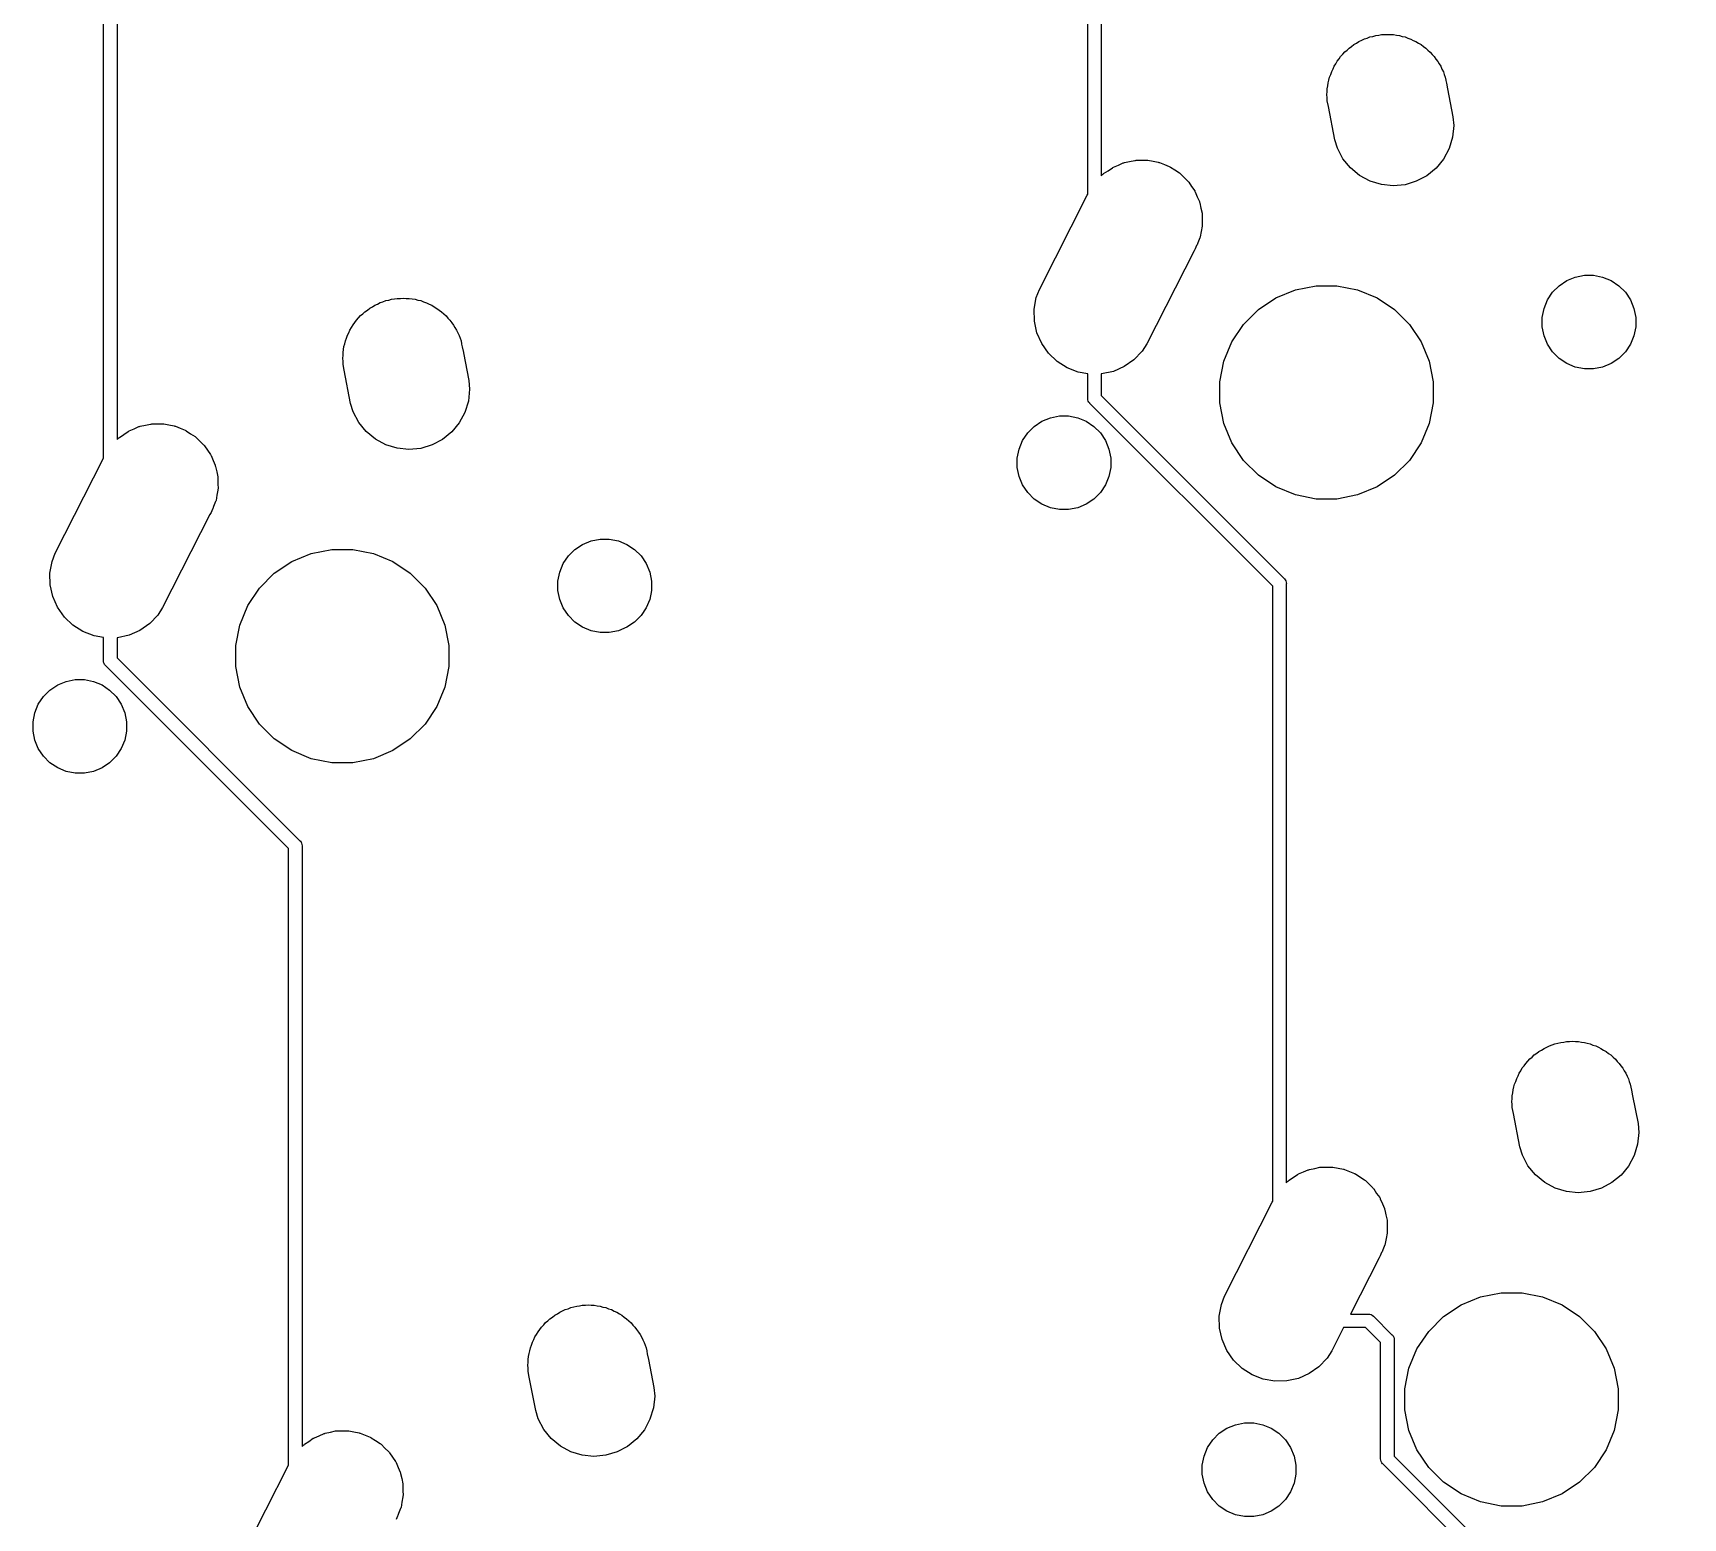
# Model space of a CAD drawing. Extents: x -26.1 to -7.5, y -7.6 to -2.2.
# Drawn here: x -12.341 to -11.126, y -5.882 to -4.789 of the extents above; entities that cross this region are included whole.
import ezdxf

# ---------------------------------------------------------------- set-up
doc = ezdxf.new("R2010")
doc.units = 0
doc.header["$MEASUREMENT"] = 0
doc.layers.add('BLACK', color=7, linetype='CONTINUOUS')

msp = doc.modelspace()

# ---------------------------------------------------------------- linework, layer by layer
at = {"layer": 'BLACK', "linetype": 'CONTINUOUS'}
for p, q in [((-11.5546, -4.43181), (-11.5546, -4.8941)), ((-11.5646, -4.90756), (-11.5646, -4.43363)), ((-12.289, -5.10168), (-12.289, -4.65014)), ((-12.279, -4.64832), (-12.279, -5.08822)), ((-11.3686, -4.79736), (-11.3667, -4.79637)), ((-11.3667, -4.79637), (-11.3649, -4.7952)), ((-11.3649, -4.7952), (-11.3629, -4.79433)), ((-11.3629, -4.79433), (-11.3609, -4.79327)), ((-11.3609, -4.79327), (-11.3588, -4.79267)), ((-11.3588, -4.79267), (-11.3569, -4.79186)), ((-11.3569, -4.79186), (-11.3547, -4.79142)), ((-11.3547, -4.79142), (-11.3525, -4.79077)), ((-11.3525, -4.79077), (-11.3504, -4.79057)), ((-11.3504, -4.79057), (-11.3483, -4.79016)), ((-11.3483, -4.79016), (-11.3461, -4.79016)), ((-11.3461, -4.79016), (-11.3438, -4.78994)), ((-11.3438, -4.78994), (-11.3417, -4.79016)), ((-11.3417, -4.79016), (-11.3396, -4.79016)), ((-11.3396, -4.79016), (-11.3374, -4.7906)), ((-11.3374, -4.7906), (-11.3351, -4.79083)), ((-11.3351, -4.79083), (-11.3331, -4.79145)), ((-11.3331, -4.79145), (-11.331, -4.79186)), ((-11.331, -4.79186), (-11.329, -4.79272)), ((-11.329, -4.79272), (-11.3268, -4.79339)), ((-11.3268, -4.79339), (-11.3249, -4.79439)), ((-11.3249, -4.79439), (-11.323, -4.7952)), ((-11.323, -4.7952), (-11.3211, -4.79645)), ((-11.3211, -4.79645), (-11.3191, -4.79753)), ((-11.3809, -4.8096), (-11.3795, -4.80797)), ((-11.3795, -4.80797), (-11.3784, -4.80621)), ((-11.3784, -4.80621), (-11.3768, -4.80461)), ((-11.3768, -4.80461), (-11.3753, -4.80287)), ((-11.3753, -4.80287), (-11.3737, -4.80154)), ((-11.3737, -4.80154), (-11.3722, -4.80005)), ((-11.3722, -4.80005), (-11.3703, -4.79879)), ((-11.3703, -4.79879), (-11.3686, -4.79736)), ((-11.3191, -4.79753), (-11.3175, -4.79887)), ((-11.3175, -4.79887), (-11.3157, -4.80005)), ((-11.3157, -4.80005), (-11.3141, -4.80164)), ((-11.3141, -4.80164), (-11.3124, -4.80309)), ((-11.3124, -4.80309), (-11.3111, -4.80472)), ((-11.3111, -4.80472), (-11.3096, -4.80621)), ((-11.3096, -4.80621), (-11.3083, -4.8081)), ((-11.3083, -4.8081), (-11.3069, -4.80985)), ((-11.387, -4.8236), (-11.3866, -4.82153)), ((-11.3866, -4.82153), (-11.3857, -4.81944)), ((-11.3857, -4.81944), (-11.385, -4.81728)), ((-11.385, -4.81728), (-11.384, -4.81542)), ((-11.384, -4.81542), (-11.3832, -4.81347)), ((-11.3832, -4.81347), (-11.382, -4.81159)), ((-11.382, -4.81159), (-11.3809, -4.8096)), ((-11.3069, -4.80985), (-11.3059, -4.81171)), ((-11.3059, -4.81171), (-11.3047, -4.81347)), ((-11.3047, -4.81347), (-11.3038, -4.81556)), ((-11.3038, -4.81556), (-11.3028, -4.81756)), ((-11.3028, -4.81756), (-11.3022, -4.81958)), ((-11.3022, -4.81958), (-11.3014, -4.82153)), ((-11.3014, -4.82153), (-11.3009, -4.82375)), ((-11.3885, -4.8343), (-11.3883, -4.8322)), ((-11.3883, -4.83009), (-11.3878, -4.82787)), ((-11.3883, -4.8322), (-11.3883, -4.83009)), ((-11.3878, -4.82787), (-11.3876, -4.82562)), ((-11.3876, -4.82562), (-11.387, -4.8236)), ((-11.3009, -4.82375), (-11.3009, -4.82382)), ((-11.3009, -4.82382), (-11.3005, -4.82587)), ((-11.3005, -4.82587), (-11.2997, -4.83009)), ((-11.2997, -4.83009), (-11.2997, -4.83016)), ((-11.2997, -4.83016), (-11.2957, -4.85056)), ((-11.3883, -4.83655), (-11.3885, -4.8343)), ((-11.3883, -4.83881), (-11.3883, -4.83655)), ((-11.3874, -4.84302), (-11.3883, -4.83881)), ((-11.3826, -4.86754), (-11.3874, -4.84302)), ((-11.2951, -4.85706), (-11.296, -4.86574)), ((-11.2957, -4.85056), (-11.2951, -4.85706)), ((-11.3808, -4.8738), (-11.3826, -4.86754)), ((-11.296, -4.86574), (-11.2985, -4.87408)), ((-11.3767, -4.88151), (-11.3808, -4.8738)), ((-11.3712, -4.88828), (-11.3767, -4.88151)), ((-11.3027, -4.88176), (-11.3082, -4.88849)), ((-11.2985, -4.87408), (-11.3027, -4.88176)), ((-11.5546, -4.8941), (-11.5536, -4.89308)), ((-11.5536, -4.89308), (-11.5532, -4.89281)), ((-11.5532, -4.89281), (-11.5529, -4.89247)), ((-11.5529, -4.89247), (-11.5496, -4.89031)), ((-11.5496, -4.89031), (-11.5464, -4.88808)), ((-11.5464, -4.88808), (-11.546, -4.88789)), ((-11.546, -4.88789), (-11.5456, -4.88763)), ((-11.5456, -4.88763), (-11.542, -4.88614)), ((-11.542, -4.88614), (-11.5384, -4.88457)), ((-11.5384, -4.88457), (-11.538, -4.88447)), ((-11.538, -4.88447), (-11.5375, -4.88429)), ((-11.5375, -4.88429), (-11.5337, -4.88353)), ((-11.5337, -4.88353), (-11.5299, -4.88269)), ((-11.5299, -4.88269), (-11.5295, -4.88268)), ((-11.5295, -4.88268), (-11.529, -4.88258)), ((-11.529, -4.88258), (-11.5251, -4.88258)), ((-11.5251, -4.88258), (-11.5212, -4.8825)), ((-11.5212, -4.8825), (-11.5207, -4.88258)), ((-11.5207, -4.88258), (-11.5203, -4.88258)), ((-11.5203, -4.88258), (-11.5164, -4.88334)), ((-11.5164, -4.88334), (-11.5126, -4.88402)), ((-11.5126, -4.88402), (-11.5122, -4.88419)), ((-11.5122, -4.88419), (-11.5117, -4.88429)), ((-11.5117, -4.88429), (-11.5081, -4.88578)), ((-11.5081, -4.88578), (-11.5045, -4.88719)), ((-11.5045, -4.88719), (-11.5041, -4.88744)), ((-11.5041, -4.88744), (-11.5036, -4.88763)), ((-11.5036, -4.88763), (-11.5004, -4.88979)), ((-11.5004, -4.88979), (-11.4971, -4.89188)), ((-11.4971, -4.89188), (-11.4968, -4.89221)), ((-11.4968, -4.89221), (-11.4964, -4.89247)), ((-11.4964, -4.89247), (-11.4936, -4.89522)), ((-11.3644, -4.89383), (-11.3712, -4.88828)), ((-11.3567, -4.89797), (-11.3644, -4.89383)), ((-11.315, -4.894), (-11.3227, -4.89809)), ((-11.3082, -4.88849), (-11.315, -4.894)), ((-11.4936, -4.89522), (-11.4908, -4.89791)), ((-11.4908, -4.89791), (-11.4906, -4.8983)), ((-11.4906, -4.8983), (-11.4902, -4.89864)), ((-11.4902, -4.89864), (-11.4881, -4.90188)), ((-11.4881, -4.90188), (-11.4858, -4.90506)), ((-11.4858, -4.90506), (-11.4856, -4.9055)), ((-11.4856, -4.9055), (-11.4854, -4.9059)), ((-11.4854, -4.9059), (-11.4839, -4.90949)), ((-11.3484, -4.90053), (-11.3567, -4.89797)), ((-11.3397, -4.90142), (-11.3484, -4.90053)), ((-11.331, -4.90059), (-11.3397, -4.90142)), ((-11.3227, -4.89809), (-11.331, -4.90059)), ((-11.6, -4.97765), (-11.5649, -4.90835)), ((-11.5649, -4.90835), (-11.5646, -4.90756)), ((-11.4839, -4.90949), (-11.4823, -4.91305)), ((-11.4823, -4.91305), (-11.4822, -4.91352)), ((-11.4822, -4.91352), (-11.482, -4.91396)), ((-11.482, -4.91396), (-11.4813, -4.91777)), ((-11.4813, -4.91777), (-11.4804, -4.92157)), ((-11.4804, -4.92157), (-11.4804, -4.92204)), ((-11.4804, -4.92204), (-11.4803, -4.92251)), ((-11.4803, -4.92251), (-11.4803, -4.9264)), ((-11.4803, -4.9264), (-11.4802, -4.93029)), ((-11.4802, -4.93029), (-11.4803, -4.93076)), ((-11.4803, -4.93076), (-11.4803, -4.93124)), ((-11.482, -4.93979), (-11.4835, -4.94339)), ((-11.4819, -4.93933), (-11.482, -4.93979)), ((-11.4818, -4.93888), (-11.4819, -4.93933)), ((-11.4811, -4.93505), (-11.4818, -4.93888)), ((-11.4803, -4.93124), (-11.4811, -4.93505)), ((-11.4863, -4.94928), (-11.521, -5.01773)), ((-11.4854, -4.94786), (-11.4863, -4.94928)), ((-11.4844, -4.9454), (-11.4854, -4.94786)), ((-11.4841, -4.94497), (-11.4844, -4.9454)), ((-11.4835, -4.94339), (-11.4841, -4.94497)), ((-11.2057, -4.96863), (-11.199, -4.9673)), ((-11.199, -4.9673), (-11.1922, -4.9673)), ((-11.1922, -4.9673), (-11.1856, -4.96863)), ((-11.6024, -4.98374), (-11.6, -4.97765)), ((-11.426, -4.98395), (-11.4117, -4.97803)), ((-11.4117, -4.97803), (-11.3965, -4.97502)), ((-11.3965, -4.97502), (-11.3811, -4.97502)), ((-11.3811, -4.97502), (-11.3659, -4.97803)), ((-11.3659, -4.97803), (-11.3516, -4.98395)), ((-11.2224, -4.97979), (-11.2176, -4.97499)), ((-11.2176, -4.97499), (-11.2119, -4.97122)), ((-11.2119, -4.97122), (-11.2057, -4.96863)), ((-11.1856, -4.96863), (-11.1793, -4.97122)), ((-11.1793, -4.97122), (-11.1736, -4.97499)), ((-11.1736, -4.97499), (-11.1688, -4.97979)), ((-12.0948, -4.9929), (-12.093, -4.99147)), ((-12.093, -4.99147), (-12.0911, -4.99049)), ((-12.0911, -4.99049), (-12.0894, -4.98931)), ((-12.0894, -4.98931), (-12.0873, -4.98845)), ((-12.0873, -4.98845), (-12.0853, -4.98739)), ((-12.0853, -4.98739), (-12.0833, -4.98678)), ((-12.0833, -4.98678), (-12.0813, -4.98597)), ((-12.0813, -4.98597), (-12.0791, -4.98553)), ((-12.0791, -4.98553), (-12.0769, -4.98488)), ((-12.0769, -4.98488), (-12.0748, -4.98468)), ((-12.0748, -4.98468), (-12.0728, -4.98427)), ((-12.0728, -4.98427), (-12.0705, -4.98427)), ((-12.0705, -4.98427), (-12.0683, -4.98406)), ((-12.0683, -4.98406), (-12.0662, -4.98427)), ((-12.0662, -4.98427), (-12.064, -4.98427)), ((-12.064, -4.98427), (-12.0618, -4.98471)), ((-12.0618, -4.98471), (-12.0596, -4.98494)), ((-12.0596, -4.98494), (-12.0576, -4.98556)), ((-12.0576, -4.98556), (-12.0555, -4.98597)), ((-12.0555, -4.98597), (-12.0534, -4.98684)), ((-12.0534, -4.98684), (-12.0512, -4.9875)), ((-12.0512, -4.9875), (-12.0494, -4.9885)), ((-12.0494, -4.9885), (-12.0474, -4.98931)), ((-12.0474, -4.98931), (-12.0455, -4.99057)), ((-12.0455, -4.99057), (-12.0436, -4.99164)), ((-11.6039, -4.99233), (-11.6024, -4.98374)), ((-11.4388, -4.99254), (-11.426, -4.98395)), ((-11.3516, -4.98395), (-11.3388, -4.99254)), ((-11.2287, -4.9917), (-11.2261, -4.98543)), ((-11.2261, -4.98543), (-11.2224, -4.97979)), ((-11.1688, -4.97979), (-11.1651, -4.98543)), ((-11.1651, -4.98543), (-11.1625, -4.9917)), ((-12.1064, -5.0057), (-12.1053, -5.00371)), ((-12.1053, -5.00371), (-12.104, -5.00208)), ((-12.104, -5.00208), (-12.1028, -5.00033)), ((-12.1028, -5.00033), (-12.1012, -4.99873)), ((-12.1012, -4.99873), (-12.0998, -4.99699)), ((-12.0998, -4.99699), (-12.0981, -4.99565)), ((-12.0981, -4.99565), (-12.0966, -4.99416)), ((-12.0966, -4.99416), (-12.0948, -4.9929)), ((-12.0436, -4.99164), (-12.0419, -4.99299)), ((-12.0419, -4.99299), (-12.0402, -4.99416)), ((-12.0402, -4.99416), (-12.0386, -4.99576)), ((-12.0386, -4.99576), (-12.0368, -4.9972)), ((-12.0368, -4.9972), (-12.0355, -4.99884)), ((-12.0355, -4.99884), (-12.034, -5.00033)), ((-12.034, -5.00033), (-12.0327, -5.00221)), ((-12.0327, -5.00221), (-12.0313, -5.00396)), ((-11.6038, -5.00105), (-11.6039, -4.99233)), ((-11.6019, -5.00957), (-11.6038, -5.00105)), ((-11.4584, -5.01633), (-11.4498, -5.00347)), ((-11.4498, -5.00347), (-11.4388, -4.99254)), ((-11.3388, -4.99254), (-11.3278, -5.00347)), ((-11.3278, -5.00347), (-11.3192, -5.01633)), ((-11.2301, -4.99836), (-11.2287, -4.9917)), ((-11.2301, -5.00514), (-11.2301, -4.99836)), ((-11.1625, -4.9917), (-11.1612, -4.99836)), ((-11.1612, -4.99836), (-11.1612, -5.00514)), ((-12.1114, -5.01771), (-12.111, -5.01564)), ((-12.111, -5.01564), (-12.1101, -5.01355)), ((-12.1101, -5.01355), (-12.1095, -5.01139)), ((-12.1095, -5.01139), (-12.1085, -5.00953)), ((-12.1085, -5.00953), (-12.1077, -5.00758)), ((-12.1077, -5.00758), (-12.1064, -5.0057)), ((-12.0313, -5.00396), (-12.0303, -5.00583)), ((-12.0303, -5.00583), (-12.0292, -5.00758)), ((-12.0292, -5.00758), (-12.0283, -5.00967)), ((-12.0283, -5.00967), (-12.0272, -5.01167)), ((-12.0272, -5.01167), (-12.0266, -5.01369)), ((-12.0266, -5.01369), (-12.0258, -5.01564)), ((-12.0258, -5.01564), (-12.0254, -5.01786)), ((-11.5984, -5.01756), (-11.6019, -5.00957)), ((-11.2287, -5.0118), (-11.2301, -5.00514)), ((-11.2261, -5.01807), (-11.2287, -5.0118)), ((-11.1625, -5.0118), (-11.1651, -5.01807)), ((-11.1612, -5.00514), (-11.1625, -5.0118)), ((-12.1129, -5.02841), (-12.1127, -5.02631)), ((-12.1127, -5.0242), (-12.1123, -5.02198)), ((-12.1127, -5.02631), (-12.1127, -5.0242)), ((-12.1123, -5.02198), (-12.112, -5.01973)), ((-12.112, -5.01973), (-12.1114, -5.01771)), ((-12.0254, -5.01786), (-12.0254, -5.01793)), ((-12.0254, -5.01793), (-12.025, -5.01998)), ((-12.025, -5.01998), (-12.0241, -5.0242)), ((-12.0241, -5.0242), (-12.0241, -5.02428)), ((-12.0241, -5.02428), (-12.0201, -5.04467)), ((-11.5934, -5.02471), (-11.5984, -5.01756)), ((-11.5871, -5.03074), (-11.5934, -5.02471)), ((-11.5246, -5.02324), (-11.5306, -5.02954)), ((-11.521, -5.01773), (-11.5246, -5.02324)), ((-11.4643, -5.03062), (-11.4584, -5.01633)), ((-11.3192, -5.01633), (-11.3133, -5.03062)), ((-11.2224, -5.02371), (-11.2261, -5.01807)), ((-11.2176, -5.02851), (-11.2224, -5.02371)), ((-11.1688, -5.02371), (-11.1736, -5.02851)), ((-11.1651, -5.01807), (-11.1688, -5.02371)), ((-12.1127, -5.03066), (-12.1129, -5.02841)), ((-12.1127, -5.03292), (-12.1127, -5.03066)), ((-12.1119, -5.03714), (-12.1127, -5.03292)), ((-12.1071, -5.06166), (-12.1119, -5.03714)), ((-11.5797, -5.03544), (-11.5871, -5.03074)), ((-11.5716, -5.0386), (-11.5797, -5.03544)), ((-11.5646, -5.03984), (-11.5716, -5.0386)), ((-11.5646, -5.05771), (-11.5646, -5.03984)), ((-11.5543, -5.03993), (-11.5546, -5.03994)), ((-11.5546, -5.03994), (-11.5546, -5.05589)), ((-11.5457, -5.03805), (-11.5543, -5.03993)), ((-11.5377, -5.03454), (-11.5457, -5.03805)), ((-11.5306, -5.02954), (-11.5377, -5.03454)), ((-11.4673, -5.04578), (-11.4643, -5.03062)), ((-11.3133, -5.03062), (-11.3103, -5.04578)), ((-11.2119, -5.03228), (-11.2176, -5.02851)), ((-11.2057, -5.03488), (-11.2119, -5.03228)), ((-11.199, -5.0362), (-11.2057, -5.03488)), ((-11.1922, -5.0362), (-11.199, -5.0362)), ((-11.1856, -5.03488), (-11.1922, -5.0362)), ((-11.1793, -5.03228), (-11.1856, -5.03488)), ((-11.1736, -5.02851), (-11.1793, -5.03228)), ((-12.0195, -5.05118), (-12.0204, -5.05986)), ((-12.0201, -5.04467), (-12.0195, -5.05118)), ((-11.4673, -5.06125), (-11.4673, -5.04578)), ((-11.3103, -5.04578), (-11.3103, -5.06125)), ((-12.1052, -5.06792), (-12.1071, -5.06166)), ((-12.0204, -5.05986), (-12.023, -5.0682)), ((-11.5646, -5.05796), (-11.5646, -5.05771)), ((-11.5645, -5.05894), (-11.5646, -5.05796)), ((-11.5642, -5.05988), (-11.5645, -5.05894)), ((-11.5637, -5.06075), (-11.5642, -5.05988)), ((-11.5631, -5.06151), (-11.5637, -5.06075)), ((-11.5637, -5.06075), (-11.5637, -5.06075)), ((-11.5629, -5.06167), (-11.5631, -5.06151)), ((-11.4284, -5.19623), (-11.5629, -5.06167)), ((-11.5546, -5.05589), (-11.42, -5.19045)), ((-11.4643, -5.07641), (-11.4673, -5.06125)), ((-11.3103, -5.06125), (-11.3133, -5.07641)), ((-12.1011, -5.07563), (-12.1052, -5.06792)), ((-12.0956, -5.08239), (-12.1011, -5.07563)), ((-12.0271, -5.07588), (-12.0327, -5.0826)), ((-12.023, -5.0682), (-12.0271, -5.07588)), ((-11.6039, -5.07852), (-11.5983, -5.07475)), ((-11.5983, -5.07475), (-11.592, -5.07215)), ((-11.592, -5.07215), (-11.5854, -5.07083)), ((-11.5854, -5.07083), (-11.5786, -5.07083)), ((-11.5786, -5.07083), (-11.5719, -5.07215)), ((-11.5719, -5.07215), (-11.5657, -5.07475)), ((-11.5657, -5.07475), (-11.56, -5.07852)), ((-11.4584, -5.0907), (-11.4643, -5.07641)), ((-11.3133, -5.07641), (-11.3192, -5.0907)), ((-12.279, -5.08822), (-12.278, -5.0872)), ((-12.278, -5.0872), (-12.2776, -5.08692)), ((-12.2776, -5.08692), (-12.2773, -5.08659)), ((-12.2773, -5.08659), (-12.2741, -5.08442)), ((-12.2741, -5.08442), (-12.2709, -5.0822)), ((-12.2709, -5.0822), (-12.2704, -5.082)), ((-12.2704, -5.082), (-12.27, -5.08174)), ((-12.27, -5.08174), (-12.2665, -5.08025)), ((-12.2665, -5.08025), (-12.2629, -5.07869)), ((-12.2629, -5.07869), (-12.2624, -5.07858)), ((-12.2624, -5.07858), (-12.262, -5.0784)), ((-12.262, -5.0784), (-12.2582, -5.07764)), ((-12.2582, -5.07764), (-12.2544, -5.0768)), ((-12.2544, -5.0768), (-12.2539, -5.07679)), ((-12.2539, -5.07679), (-12.2534, -5.0767)), ((-12.2534, -5.0767), (-12.2495, -5.0767)), ((-12.2495, -5.0767), (-12.2457, -5.07662)), ((-12.2457, -5.07662), (-12.2452, -5.0767)), ((-12.2452, -5.0767), (-12.2447, -5.0767)), ((-12.2447, -5.0767), (-12.2409, -5.07746)), ((-12.2409, -5.07746), (-12.2371, -5.07813)), ((-12.2371, -5.07813), (-12.2366, -5.07831)), ((-12.2366, -5.07831), (-12.2361, -5.0784)), ((-12.2361, -5.0784), (-12.2326, -5.07989)), ((-12.2326, -5.07989), (-12.2289, -5.0813)), ((-12.2289, -5.0813), (-12.2285, -5.08156)), ((-12.2285, -5.08156), (-12.2281, -5.08174)), ((-12.2281, -5.08174), (-12.2249, -5.0839)), ((-12.2249, -5.0839), (-12.2216, -5.08599)), ((-12.2216, -5.08599), (-12.2212, -5.08632)), ((-12.2212, -5.08632), (-12.2208, -5.08659)), ((-12.2208, -5.08659), (-12.2181, -5.08934)), ((-12.0889, -5.08795), (-12.0956, -5.08239)), ((-12.0812, -5.09209), (-12.0889, -5.08795)), ((-12.0394, -5.08812), (-12.0471, -5.0922)), ((-12.0327, -5.0826), (-12.0394, -5.08812)), ((-11.6125, -5.08896), (-11.6087, -5.08332)), ((-11.6087, -5.08332), (-11.6039, -5.07852)), ((-11.56, -5.07852), (-11.5552, -5.08332)), ((-11.5552, -5.08332), (-11.5514, -5.08896)), ((-12.2181, -5.08934), (-12.2153, -5.09203)), ((-12.2153, -5.09203), (-12.215, -5.09242)), ((-12.215, -5.09242), (-12.2147, -5.09276)), ((-12.2147, -5.09276), (-12.2125, -5.09599)), ((-12.2125, -5.09599), (-12.2103, -5.09918)), ((-12.2103, -5.09918), (-12.2101, -5.09961)), ((-12.2101, -5.09961), (-12.2098, -5.10001)), ((-12.2098, -5.10001), (-12.2083, -5.1036)), ((-12.0729, -5.09465), (-12.0812, -5.09209)), ((-12.0642, -5.09553), (-12.0729, -5.09465)), ((-12.0555, -5.09471), (-12.0642, -5.09553)), ((-12.0471, -5.0922), (-12.0555, -5.09471)), ((-11.6164, -5.10189), (-11.6151, -5.09523)), ((-11.6151, -5.09523), (-11.6125, -5.08896)), ((-11.5514, -5.08896), (-11.5489, -5.09523)), ((-11.5489, -5.09523), (-11.5475, -5.10189)), ((-11.4498, -5.10356), (-11.4584, -5.0907)), ((-11.3192, -5.0907), (-11.3278, -5.10356)), ((-12.3245, -5.17176), (-12.2893, -5.10247)), ((-12.2893, -5.10247), (-12.289, -5.10168)), ((-12.2083, -5.1036), (-12.2068, -5.10716)), ((-12.2068, -5.10716), (-12.2067, -5.10763)), ((-12.2067, -5.10763), (-12.2065, -5.10807)), ((-12.2065, -5.10807), (-12.2057, -5.11189)), ((-12.2057, -5.11189), (-12.2049, -5.11568)), ((-11.6164, -5.10867), (-11.6164, -5.10189)), ((-11.6151, -5.11533), (-11.6164, -5.10867)), ((-11.5475, -5.10867), (-11.5489, -5.11533)), ((-11.5475, -5.10189), (-11.5475, -5.10867)), ((-11.4388, -5.11449), (-11.4498, -5.10356)), ((-11.3278, -5.10356), (-11.3388, -5.11449)), ((-12.2049, -5.11568), (-12.2049, -5.11616)), ((-12.2049, -5.11616), (-12.2048, -5.11663)), ((-12.2048, -5.11663), (-12.2048, -5.12052)), ((-12.2048, -5.12052), (-12.2047, -5.1244)), ((-12.2047, -5.1244), (-12.2048, -5.12487)), ((-12.2048, -5.12487), (-12.2048, -5.12535)), ((-11.6125, -5.1216), (-11.6151, -5.11533)), ((-11.6087, -5.12724), (-11.6125, -5.1216)), ((-11.5514, -5.1216), (-11.5552, -5.12724)), ((-11.5489, -5.11533), (-11.5514, -5.1216)), ((-11.426, -5.12308), (-11.4388, -5.11449)), ((-11.4117, -5.129), (-11.426, -5.12308)), ((-11.3516, -5.12308), (-11.3659, -5.129)), ((-11.3388, -5.11449), (-11.3516, -5.12308)), ((-12.2065, -5.13391), (-12.208, -5.1375)), ((-12.2064, -5.13344), (-12.2065, -5.13391)), ((-12.2062, -5.133), (-12.2064, -5.13344)), ((-12.2055, -5.12917), (-12.2062, -5.133)), ((-12.2048, -5.12535), (-12.2055, -5.12917)), ((-11.6039, -5.13204), (-11.6087, -5.12724)), ((-11.5983, -5.13581), (-11.6039, -5.13204)), ((-11.592, -5.1384), (-11.5983, -5.13581)), ((-11.5657, -5.13581), (-11.5719, -5.1384)), ((-11.56, -5.13204), (-11.5657, -5.13581)), ((-11.5552, -5.12724), (-11.56, -5.13204)), ((-11.3965, -5.13202), (-11.4117, -5.129)), ((-11.3811, -5.13202), (-11.3965, -5.13202)), ((-11.3659, -5.129), (-11.3811, -5.13202)), ((-12.2108, -5.14339), (-12.2455, -5.21184)), ((-12.2098, -5.14197), (-12.2108, -5.14339)), ((-12.2088, -5.13951), (-12.2098, -5.14197)), ((-12.2086, -5.13909), (-12.2088, -5.13951)), ((-12.208, -5.1375), (-12.2086, -5.13909)), ((-11.5854, -5.13973), (-11.592, -5.1384)), ((-11.5786, -5.13973), (-11.5854, -5.13973)), ((-11.5719, -5.1384), (-11.5786, -5.13973)), ((-11.9301, -5.16274), (-11.9234, -5.16142)), ((-11.9234, -5.16142), (-11.9167, -5.16142)), ((-11.9167, -5.16142), (-11.91, -5.16274)), ((-12.3269, -5.17785), (-12.3245, -5.17176)), ((-12.1504, -5.17806), (-12.1361, -5.17215)), ((-12.1361, -5.17215), (-12.121, -5.16913)), ((-12.121, -5.16913), (-12.1055, -5.16913)), ((-12.1055, -5.16913), (-12.0903, -5.17215)), ((-12.0903, -5.17215), (-12.0761, -5.17806)), ((-11.9468, -5.17391), (-11.942, -5.16911)), ((-11.942, -5.16911), (-11.9364, -5.16534)), ((-11.9364, -5.16534), (-11.9301, -5.16274)), ((-11.91, -5.16274), (-11.9037, -5.16534)), ((-11.9037, -5.16534), (-11.8981, -5.16911)), ((-11.8981, -5.16911), (-11.8933, -5.17391)), ((-12.3284, -5.18645), (-12.3269, -5.17785)), ((-12.1633, -5.18665), (-12.1504, -5.17806)), ((-12.0761, -5.17806), (-12.0632, -5.18665)), ((-11.9545, -5.19247), (-11.9532, -5.18582)), ((-11.9532, -5.18582), (-11.9506, -5.17955)), ((-11.9506, -5.17955), (-11.9468, -5.17391)), ((-11.8933, -5.17391), (-11.8895, -5.17955)), ((-11.8895, -5.17955), (-11.8869, -5.18582)), ((-11.8869, -5.18582), (-11.8856, -5.19247)), ((-12.3282, -5.19517), (-12.3284, -5.18645)), ((-12.3263, -5.20369), (-12.3282, -5.19517)), ((-12.1828, -5.21045), (-12.1742, -5.19759)), ((-12.1742, -5.19759), (-12.1633, -5.18665)), ((-12.0632, -5.18665), (-12.0523, -5.19759)), ((-12.0523, -5.19759), (-12.0437, -5.21045)), ((-11.9545, -5.19926), (-11.9545, -5.19247)), ((-11.8856, -5.19247), (-11.8856, -5.19926)), ((-11.4284, -5.64873), (-11.4284, -5.19623)), ((-11.42, -5.19045), (-11.4198, -5.1906)), ((-11.4198, -5.1906), (-11.4196, -5.19084)), ((-11.4196, -5.19084), (-11.4192, -5.19136)), ((-11.4192, -5.19136), (-11.4187, -5.19223)), ((-11.4187, -5.19223), (-11.4184, -5.19317)), ((-11.4184, -5.19317), (-11.4183, -5.19415)), ((-11.4183, -5.19415), (-11.4184, -5.1944)), ((-11.4184, -5.1944), (-11.4184, -5.63527)), ((-12.3228, -5.21167), (-12.3263, -5.20369)), ((-11.9532, -5.20591), (-11.9545, -5.19926)), ((-11.9506, -5.21218), (-11.9532, -5.20591)), ((-11.8869, -5.20591), (-11.8895, -5.21218)), ((-11.8856, -5.19926), (-11.8869, -5.20591)), ((-12.3178, -5.21882), (-12.3228, -5.21167)), ((-12.3115, -5.22486), (-12.3178, -5.21882)), ((-12.249, -5.21735), (-12.255, -5.22365)), ((-12.2455, -5.21184), (-12.249, -5.21735)), ((-12.1887, -5.22473), (-12.1828, -5.21045)), ((-12.0437, -5.21045), (-12.0378, -5.22473)), ((-11.9468, -5.21783), (-11.9506, -5.21218)), ((-11.942, -5.22262), (-11.9468, -5.21783)), ((-11.8933, -5.21783), (-11.8981, -5.22262)), ((-11.8895, -5.21218), (-11.8933, -5.21783)), ((-12.3041, -5.22955), (-12.3115, -5.22486)), ((-12.296, -5.23272), (-12.3041, -5.22955)), ((-12.289, -5.23395), (-12.296, -5.23272)), ((-12.289, -5.25076), (-12.289, -5.23395)), ((-12.2787, -5.23405), (-12.279, -5.23405)), ((-12.279, -5.23405), (-12.279, -5.24894)), ((-12.2702, -5.23216), (-12.2787, -5.23405)), ((-12.2622, -5.22865), (-12.2702, -5.23216)), ((-12.255, -5.22365), (-12.2622, -5.22865)), ((-12.1917, -5.2399), (-12.1887, -5.22473)), ((-12.0378, -5.22473), (-12.0347, -5.2399)), ((-11.9364, -5.22639), (-11.942, -5.22262)), ((-11.9301, -5.22899), (-11.9364, -5.22639)), ((-11.9234, -5.23031), (-11.9301, -5.22899)), ((-11.9167, -5.23031), (-11.9234, -5.23031)), ((-11.91, -5.22899), (-11.9167, -5.23031)), ((-11.9037, -5.22639), (-11.91, -5.22899)), ((-11.8981, -5.22262), (-11.9037, -5.22639)), ((-12.1917, -5.25536), (-12.1917, -5.2399)), ((-12.0347, -5.2399), (-12.0347, -5.25536)), ((-12.289, -5.25101), (-12.289, -5.25076)), ((-12.2889, -5.25199), (-12.289, -5.25101)), ((-12.2886, -5.25293), (-12.2889, -5.25199)), ((-12.2882, -5.2538), (-12.2886, -5.25293)), ((-12.2876, -5.25456), (-12.2882, -5.2538)), ((-12.2882, -5.2538), (-12.2882, -5.2538)), ((-12.2874, -5.25472), (-12.2876, -5.25456)), ((-12.1528, -5.38928), (-12.2874, -5.25472)), ((-12.279, -5.24894), (-12.1444, -5.3835)), ((-12.1887, -5.27053), (-12.1917, -5.25536)), ((-12.0347, -5.25536), (-12.0378, -5.27053)), ((-12.3284, -5.27264), (-12.3227, -5.26887)), ((-12.3227, -5.26887), (-12.3165, -5.26627)), ((-12.3165, -5.26627), (-12.3098, -5.26494)), ((-12.3098, -5.26494), (-12.303, -5.26494)), ((-12.303, -5.26494), (-12.2964, -5.26627)), ((-12.2964, -5.26627), (-12.2901, -5.26887)), ((-12.2901, -5.26887), (-12.2845, -5.27264)), ((-12.1828, -5.28481), (-12.1887, -5.27053)), ((-12.0378, -5.27053), (-12.0437, -5.28481)), ((-12.337, -5.28308), (-12.3332, -5.27743)), ((-12.3332, -5.27743), (-12.3284, -5.27264)), ((-12.2845, -5.27264), (-12.2797, -5.27743)), ((-12.2797, -5.27743), (-12.2759, -5.28308)), ((-12.3409, -5.296), (-12.3395, -5.28935)), ((-12.3395, -5.28935), (-12.337, -5.28308)), ((-12.2759, -5.28308), (-12.2733, -5.28935)), ((-12.2733, -5.28935), (-12.272, -5.296)), ((-12.1742, -5.29767), (-12.1828, -5.28481)), ((-12.0437, -5.28481), (-12.0523, -5.29767)), ((-12.3409, -5.30279), (-12.3409, -5.296)), ((-12.3395, -5.30944), (-12.3409, -5.30279)), ((-12.272, -5.30279), (-12.2733, -5.30944)), ((-12.272, -5.296), (-12.272, -5.30279)), ((-12.1633, -5.3086), (-12.1742, -5.29767)), ((-12.0523, -5.29767), (-12.0632, -5.3086)), ((-12.337, -5.31571), (-12.3395, -5.30944)), ((-12.3332, -5.32135), (-12.337, -5.31571)), ((-12.2759, -5.31571), (-12.2797, -5.32135)), ((-12.2733, -5.30944), (-12.2759, -5.31571)), ((-12.1504, -5.3172), (-12.1633, -5.3086)), ((-12.1361, -5.32311), (-12.1504, -5.3172)), ((-12.0761, -5.3172), (-12.0903, -5.32311)), ((-12.0632, -5.3086), (-12.0761, -5.3172)), ((-12.3284, -5.32615), (-12.3332, -5.32135)), ((-12.3227, -5.32992), (-12.3284, -5.32615)), ((-12.3165, -5.33252), (-12.3227, -5.32992)), ((-12.2901, -5.32992), (-12.2964, -5.33252)), ((-12.2845, -5.32615), (-12.2901, -5.32992)), ((-12.2797, -5.32135), (-12.2845, -5.32615)), ((-12.121, -5.32613), (-12.1361, -5.32311)), ((-12.1055, -5.32613), (-12.121, -5.32613)), ((-12.0903, -5.32311), (-12.1055, -5.32613)), ((-12.3098, -5.33384), (-12.3165, -5.33252)), ((-12.303, -5.33384), (-12.3098, -5.33384)), ((-12.2964, -5.33252), (-12.303, -5.33384)), ((-12.1528, -5.84285), (-12.1528, -5.38928)), ((-12.1444, -5.3835), (-12.1443, -5.38365)), ((-12.1443, -5.38365), (-12.1438, -5.38422)), ((-12.1438, -5.38422), (-12.1436, -5.38441)), ((-12.1436, -5.38441), (-12.1432, -5.38528)), ((-12.1432, -5.38528), (-12.1429, -5.38623)), ((-12.1429, -5.38623), (-12.1428, -5.38721)), ((-12.1428, -5.38721), (-12.1428, -5.38745)), ((-12.1428, -5.38745), (-12.1428, -5.82939)), ((-11.2324, -5.53853), (-11.2305, -5.53754)), ((-11.2305, -5.53754), (-11.2287, -5.53637)), ((-11.2287, -5.53637), (-11.2267, -5.5355)), ((-11.2267, -5.5355), (-11.2247, -5.53444)), ((-11.2247, -5.53444), (-11.2226, -5.53384)), ((-11.2226, -5.53384), (-11.2207, -5.53303)), ((-11.2207, -5.53303), (-11.2185, -5.53259)), ((-11.2185, -5.53259), (-11.2163, -5.53194)), ((-11.2163, -5.53194), (-11.2142, -5.53174)), ((-11.2142, -5.53174), (-11.2121, -5.53133)), ((-11.2121, -5.53133), (-11.2099, -5.53133)), ((-11.2099, -5.53133), (-11.2076, -5.53111)), ((-11.2076, -5.53111), (-11.2055, -5.53133)), ((-11.2055, -5.53133), (-11.2034, -5.53133)), ((-11.2034, -5.53133), (-11.2012, -5.53177)), ((-11.2012, -5.53177), (-11.1989, -5.532)), ((-11.1989, -5.532), (-11.1969, -5.53262)), ((-11.1969, -5.53262), (-11.1948, -5.53303)), ((-11.1948, -5.53303), (-11.1928, -5.53389)), ((-11.1928, -5.53389), (-11.1906, -5.53456)), ((-11.1906, -5.53456), (-11.1887, -5.53556)), ((-11.1887, -5.53556), (-11.1868, -5.53637)), ((-11.1868, -5.53637), (-11.1849, -5.53762)), ((-11.1849, -5.53762), (-11.1829, -5.5387)), ((-11.2447, -5.55077), (-11.2433, -5.54914)), ((-11.2433, -5.54914), (-11.2422, -5.54738)), ((-11.2422, -5.54738), (-11.2406, -5.54578)), ((-11.2406, -5.54578), (-11.2391, -5.54404)), ((-11.2391, -5.54404), (-11.2375, -5.54271)), ((-11.2375, -5.54271), (-11.236, -5.54121)), ((-11.236, -5.54121), (-11.2341, -5.53996)), ((-11.2341, -5.53996), (-11.2324, -5.53853)), ((-11.1829, -5.5387), (-11.1813, -5.54004)), ((-11.1813, -5.54004), (-11.1795, -5.54121)), ((-11.1795, -5.54121), (-11.1779, -5.54281)), ((-11.1779, -5.54281), (-11.1762, -5.54426)), ((-11.1762, -5.54426), (-11.1749, -5.54589)), ((-11.1749, -5.54589), (-11.1734, -5.54738)), ((-11.1734, -5.54738), (-11.1721, -5.54927)), ((-11.1721, -5.54927), (-11.1707, -5.55102)), ((-11.2504, -5.5627), (-11.2495, -5.56061)), ((-11.2495, -5.56061), (-11.2488, -5.55845)), ((-11.2488, -5.55845), (-11.2478, -5.55659)), ((-11.2478, -5.55659), (-11.247, -5.55464)), ((-11.247, -5.55464), (-11.2458, -5.55276)), ((-11.2458, -5.55276), (-11.2447, -5.55077)), ((-11.1707, -5.55102), (-11.1697, -5.55288)), ((-11.1697, -5.55288), (-11.1685, -5.55464)), ((-11.1685, -5.55464), (-11.1676, -5.55673)), ((-11.1676, -5.55673), (-11.1666, -5.55873)), ((-11.1666, -5.55873), (-11.166, -5.56075)), ((-11.166, -5.56075), (-11.1652, -5.5627)), ((-11.2523, -5.57547), (-11.2521, -5.57337)), ((-11.2521, -5.57126), (-11.2516, -5.56904)), ((-11.2521, -5.57337), (-11.2521, -5.57126)), ((-11.2516, -5.56904), (-11.2514, -5.56679)), ((-11.2514, -5.56679), (-11.2508, -5.56477)), ((-11.2508, -5.56477), (-11.2504, -5.5627)), ((-11.1652, -5.5627), (-11.1647, -5.56492)), ((-11.1647, -5.56492), (-11.1647, -5.56499)), ((-11.1647, -5.56499), (-11.1643, -5.56704)), ((-11.1643, -5.56704), (-11.1635, -5.57126)), ((-11.1635, -5.57126), (-11.1635, -5.57133)), ((-11.1635, -5.57133), (-11.1595, -5.59172)), ((-11.2521, -5.57772), (-11.2523, -5.57547)), ((-11.2521, -5.57998), (-11.2521, -5.57772)), ((-11.2512, -5.58419), (-11.2521, -5.57998)), ((-11.2464, -5.60871), (-11.2512, -5.58419)), ((-11.1589, -5.59823), (-11.1598, -5.60691)), ((-11.1595, -5.59172), (-11.1589, -5.59823)), ((-11.2446, -5.61497), (-11.2464, -5.60871)), ((-11.1598, -5.60691), (-11.1623, -5.61525)), ((-11.2405, -5.62268), (-11.2446, -5.61497)), ((-11.235, -5.62944), (-11.2405, -5.62268)), ((-11.1665, -5.62293), (-11.172, -5.62966)), ((-11.1623, -5.61525), (-11.1665, -5.62293)), ((-11.4184, -5.63527), (-11.4174, -5.63425)), ((-11.4174, -5.63425), (-11.417, -5.63398)), ((-11.417, -5.63398), (-11.4167, -5.63364)), ((-11.4167, -5.63364), (-11.4134, -5.63148)), ((-11.4134, -5.63148), (-11.4102, -5.62925)), ((-11.4102, -5.62925), (-11.4098, -5.62906)), ((-11.4098, -5.62906), (-11.4094, -5.62879)), ((-11.4094, -5.62879), (-11.4058, -5.6273)), ((-11.4058, -5.6273), (-11.4023, -5.62574)), ((-11.4023, -5.62574), (-11.4018, -5.62564)), ((-11.4018, -5.62564), (-11.4013, -5.62546)), ((-11.4013, -5.62546), (-11.3975, -5.6247)), ((-11.3975, -5.6247), (-11.3937, -5.62386)), ((-11.3937, -5.62386), (-11.3933, -5.62385)), ((-11.3933, -5.62385), (-11.3928, -5.62375)), ((-11.3928, -5.62375), (-11.3889, -5.62375)), ((-11.3889, -5.62375), (-11.385, -5.62367)), ((-11.385, -5.62367), (-11.3845, -5.62375)), ((-11.3845, -5.62375), (-11.3841, -5.62375)), ((-11.3841, -5.62375), (-11.3802, -5.62451)), ((-11.3802, -5.62451), (-11.3764, -5.62519)), ((-11.3764, -5.62519), (-11.376, -5.62536)), ((-11.376, -5.62536), (-11.3755, -5.62546)), ((-11.3755, -5.62546), (-11.3719, -5.62695)), ((-11.3719, -5.62695), (-11.3683, -5.62836)), ((-11.3683, -5.62836), (-11.3679, -5.62861)), ((-11.3679, -5.62861), (-11.3674, -5.62879)), ((-11.3674, -5.62879), (-11.3642, -5.63096)), ((-11.3642, -5.63096), (-11.3609, -5.63305)), ((-11.3609, -5.63305), (-11.3606, -5.63338)), ((-11.3606, -5.63338), (-11.3602, -5.63364)), ((-11.3602, -5.63364), (-11.3574, -5.63639)), ((-11.2282, -5.635), (-11.235, -5.62944)), ((-11.2205, -5.63914), (-11.2282, -5.635)), ((-11.1788, -5.63517), (-11.1865, -5.63926)), ((-11.172, -5.62966), (-11.1788, -5.63517)), ((-11.3574, -5.63639), (-11.3546, -5.63908)), ((-11.3546, -5.63908), (-11.3544, -5.63947)), ((-11.3544, -5.63947), (-11.354, -5.63981)), ((-11.354, -5.63981), (-11.3519, -5.64305)), ((-11.3519, -5.64305), (-11.3496, -5.64623)), ((-11.3496, -5.64623), (-11.3494, -5.64667)), ((-11.3494, -5.64667), (-11.3492, -5.64707)), ((-11.3492, -5.64707), (-11.3477, -5.65066)), ((-11.2122, -5.6417), (-11.2205, -5.63914)), ((-11.2035, -5.64259), (-11.2122, -5.6417)), ((-11.1948, -5.64176), (-11.2035, -5.64259)), ((-11.1865, -5.63926), (-11.1948, -5.64176)), ((-11.4638, -5.71882), (-11.4287, -5.64952)), ((-11.4287, -5.64952), (-11.4284, -5.64873)), ((-11.3477, -5.65066), (-11.3461, -5.65422)), ((-11.3461, -5.65422), (-11.346, -5.65468)), ((-11.346, -5.65468), (-11.3458, -5.65513)), ((-11.3458, -5.65513), (-11.3451, -5.65894)), ((-11.3451, -5.65894), (-11.3442, -5.66274)), ((-11.3442, -5.66274), (-11.3442, -5.66321)), ((-11.3442, -5.66321), (-11.3441, -5.66368)), ((-11.3441, -5.66368), (-11.3441, -5.66757)), ((-11.3441, -5.66757), (-11.3441, -5.67146)), ((-11.3441, -5.67146), (-11.3441, -5.67193)), ((-11.3458, -5.68096), (-11.3473, -5.68456)), ((-11.3457, -5.6805), (-11.3458, -5.68096)), ((-11.3456, -5.68005), (-11.3457, -5.6805)), ((-11.3449, -5.67622), (-11.3456, -5.68005)), ((-11.3441, -5.67241), (-11.3449, -5.67622)), ((-11.3441, -5.67193), (-11.3441, -5.67241)), ((-11.3501, -5.69045), (-11.3712, -5.73192)), ((-11.3492, -5.68902), (-11.3501, -5.69045)), ((-11.3482, -5.68657), (-11.3492, -5.68902)), ((-11.3479, -5.68614), (-11.3482, -5.68657)), ((-11.3473, -5.68456), (-11.3479, -5.68614)), ((-11.4662, -5.72491), (-11.4638, -5.71882)), ((-11.2898, -5.72512), (-11.2755, -5.7192)), ((-11.2755, -5.7192), (-11.2603, -5.71619)), ((-11.2603, -5.71619), (-11.2449, -5.71619)), ((-11.2449, -5.71619), (-11.2297, -5.7192)), ((-11.2297, -5.7192), (-11.2154, -5.72512)), ((-11.9568, -5.73264), (-11.9549, -5.73165)), ((-11.9549, -5.73165), (-11.9532, -5.73048)), ((-11.9532, -5.73048), (-11.9511, -5.72962)), ((-11.9511, -5.72962), (-11.9491, -5.72856)), ((-11.9491, -5.72856), (-11.9471, -5.72795)), ((-11.9471, -5.72795), (-11.9451, -5.72714)), ((-11.9451, -5.72714), (-11.9429, -5.7267)), ((-11.9429, -5.7267), (-11.9407, -5.72605)), ((-11.9407, -5.72605), (-11.9386, -5.72585)), ((-11.9386, -5.72585), (-11.9366, -5.72544)), ((-11.9366, -5.72544), (-11.9343, -5.72544)), ((-11.9343, -5.72544), (-11.9321, -5.72523)), ((-11.9321, -5.72523), (-11.93, -5.72544)), ((-11.93, -5.72544), (-11.9278, -5.72544)), ((-11.9278, -5.72544), (-11.9256, -5.72588)), ((-11.9256, -5.72588), (-11.9234, -5.72611)), ((-11.9234, -5.72611), (-11.9214, -5.72673)), ((-11.9214, -5.72673), (-11.9193, -5.72714)), ((-11.9193, -5.72714), (-11.9172, -5.72801)), ((-11.9172, -5.72801), (-11.915, -5.72867)), ((-11.915, -5.72867), (-11.9132, -5.72967)), ((-11.9132, -5.72967), (-11.9112, -5.73048)), ((-11.9112, -5.73048), (-11.9093, -5.73174)), ((-11.9093, -5.73174), (-11.9074, -5.73281)), ((-11.4677, -5.7335), (-11.4662, -5.72491)), ((-11.3712, -5.73192), (-11.3581, -5.73192)), ((-11.3581, -5.73192), (-11.3579, -5.73189)), ((-11.3579, -5.73189), (-11.3576, -5.73192)), ((-11.3576, -5.73192), (-11.3569, -5.73199)), ((-11.3569, -5.73199), (-11.356, -5.73227)), ((-11.356, -5.73227), (-11.3551, -5.73274)), ((-11.3026, -5.73371), (-11.2898, -5.72512)), ((-11.2154, -5.72512), (-11.2026, -5.73371)), ((-11.9691, -5.74488), (-11.9678, -5.74325)), ((-11.9678, -5.74325), (-11.9666, -5.7415)), ((-11.9666, -5.7415), (-11.965, -5.7399)), ((-11.965, -5.7399), (-11.9636, -5.73815)), ((-11.9636, -5.73815), (-11.9619, -5.73682)), ((-11.9619, -5.73682), (-11.9604, -5.73533)), ((-11.9604, -5.73533), (-11.9586, -5.73407)), ((-11.9586, -5.73407), (-11.9568, -5.73264)), ((-11.9074, -5.73281), (-11.9057, -5.73416)), ((-11.9057, -5.73416), (-11.904, -5.73533)), ((-11.904, -5.73533), (-11.9024, -5.73693)), ((-11.9024, -5.73693), (-11.9006, -5.73837)), ((-11.9006, -5.73837), (-11.8993, -5.74001)), ((-11.8993, -5.74001), (-11.8978, -5.7415)), ((-11.8978, -5.7415), (-11.8966, -5.74338)), ((-11.8966, -5.74338), (-11.8951, -5.74513)), ((-11.4676, -5.74222), (-11.4677, -5.7335)), ((-11.4657, -5.75074), (-11.4676, -5.74222)), ((-11.3762, -5.74192), (-11.3849, -5.75889)), ((-11.36, -5.74192), (-11.3762, -5.74192)), ((-11.349, -5.7529), (-11.36, -5.74192)), ((-11.3551, -5.73274), (-11.3543, -5.73336)), ((-11.3543, -5.73336), (-11.3542, -5.73355)), ((-11.3542, -5.73355), (-11.3406, -5.74712)), ((-11.3136, -5.74464), (-11.3026, -5.73371)), ((-11.2026, -5.73371), (-11.1916, -5.74464)), ((-11.9748, -5.75681), (-11.9739, -5.75472)), ((-11.9739, -5.75472), (-11.9733, -5.75256)), ((-11.9733, -5.75256), (-11.9723, -5.7507)), ((-11.9723, -5.7507), (-11.9715, -5.74875)), ((-11.9715, -5.74875), (-11.9702, -5.74687)), ((-11.9702, -5.74687), (-11.9691, -5.74488)), ((-11.8951, -5.74513), (-11.8941, -5.747)), ((-11.8941, -5.747), (-11.893, -5.74875)), ((-11.893, -5.74875), (-11.8921, -5.75084)), ((-11.8921, -5.75084), (-11.891, -5.75284)), ((-11.891, -5.75284), (-11.8904, -5.75486)), ((-11.8904, -5.75486), (-11.8896, -5.75681)), ((-11.4622, -5.75873), (-11.4657, -5.75074)), ((-11.349, -5.8383), (-11.349, -5.7529)), ((-11.3406, -5.74712), (-11.3404, -5.74727)), ((-11.3404, -5.74727), (-11.3398, -5.74803)), ((-11.3398, -5.74803), (-11.3394, -5.74875)), ((-11.3394, -5.74875), (-11.3393, -5.7489)), ((-11.3393, -5.7489), (-11.339, -5.74985)), ((-11.339, -5.74985), (-11.3389, -5.75083)), ((-11.3389, -5.75083), (-11.339, -5.75107)), ((-11.339, -5.75107), (-11.339, -5.83647)), ((-11.3222, -5.7575), (-11.3136, -5.74464)), ((-11.1916, -5.74464), (-11.183, -5.7575)), ((-11.9767, -5.76958), (-11.9765, -5.76748)), ((-11.9765, -5.76537), (-11.9761, -5.76315)), ((-11.9765, -5.76748), (-11.9765, -5.76537)), ((-11.9761, -5.76315), (-11.9758, -5.7609)), ((-11.9758, -5.7609), (-11.9752, -5.75888)), ((-11.9752, -5.75888), (-11.9748, -5.75681)), ((-11.8896, -5.75681), (-11.8892, -5.75903)), ((-11.8892, -5.75903), (-11.8892, -5.7591)), ((-11.8892, -5.7591), (-11.8888, -5.76115)), ((-11.8888, -5.76115), (-11.8879, -5.76537)), ((-11.8879, -5.76537), (-11.8879, -5.76545)), ((-11.8879, -5.76545), (-11.8839, -5.78584)), ((-11.4572, -5.76588), (-11.4622, -5.75873)), ((-11.4509, -5.77191), (-11.4572, -5.76588)), ((-11.3884, -5.76441), (-11.3944, -5.77071)), ((-11.3849, -5.75889), (-11.3884, -5.76441)), ((-11.3281, -5.77179), (-11.3222, -5.7575)), ((-11.183, -5.7575), (-11.1771, -5.77179)), ((-11.9765, -5.77183), (-11.9767, -5.76958)), ((-11.9765, -5.77409), (-11.9765, -5.77183)), ((-11.9757, -5.77831), (-11.9765, -5.77409)), ((-11.9709, -5.80282), (-11.9757, -5.77831)), ((-11.4435, -5.77661), (-11.4509, -5.77191)), ((-11.4354, -5.77977), (-11.4435, -5.77661)), ((-11.4268, -5.78129), (-11.4354, -5.77977)), ((-11.4095, -5.77922), (-11.4181, -5.7811)), ((-11.4016, -5.77571), (-11.4095, -5.77922)), ((-11.3944, -5.77071), (-11.4016, -5.77571)), ((-11.3311, -5.78695), (-11.3281, -5.77179)), ((-11.1771, -5.77179), (-11.1741, -5.78695)), ((-11.8833, -5.79235), (-11.8842, -5.80103)), ((-11.8839, -5.78584), (-11.8833, -5.79235)), ((-11.4181, -5.7811), (-11.4268, -5.78129)), ((-11.3311, -5.80242), (-11.3311, -5.78695)), ((-11.1741, -5.78695), (-11.1741, -5.80242)), ((-11.969, -5.80909), (-11.9709, -5.80282)), ((-11.8842, -5.80103), (-11.8868, -5.80937)), ((-11.3281, -5.81758), (-11.3311, -5.80242)), ((-11.1741, -5.80242), (-11.1771, -5.81758)), ((-11.9649, -5.8168), (-11.969, -5.80909)), ((-11.9594, -5.82356), (-11.9649, -5.8168)), ((-11.8909, -5.81705), (-11.8965, -5.82377)), ((-11.8868, -5.80937), (-11.8909, -5.81705)), ((-11.4677, -5.81969), (-11.4621, -5.81592)), ((-11.4621, -5.81592), (-11.4558, -5.81332)), ((-11.4558, -5.81332), (-11.4492, -5.812)), ((-11.4492, -5.812), (-11.4424, -5.812)), ((-11.4424, -5.812), (-11.4357, -5.81332)), ((-11.4357, -5.81332), (-11.4295, -5.81592)), ((-11.4295, -5.81592), (-11.4238, -5.81969)), ((-12.1428, -5.82939), (-12.1418, -5.82837)), ((-12.1418, -5.82837), (-12.1414, -5.82809)), ((-12.1414, -5.82809), (-12.1411, -5.82776)), ((-12.1411, -5.82776), (-12.1379, -5.82559)), ((-12.1379, -5.82559), (-12.1347, -5.82337)), ((-12.1347, -5.82337), (-12.1342, -5.82317)), ((-12.1342, -5.82317), (-12.1338, -5.82291)), ((-12.1338, -5.82291), (-12.1303, -5.82142)), ((-12.1303, -5.82142), (-12.1267, -5.81986)), ((-12.1267, -5.81986), (-12.1262, -5.81975)), ((-12.1262, -5.81975), (-12.1258, -5.81957)), ((-12.1258, -5.81957), (-12.122, -5.81881)), ((-12.122, -5.81881), (-12.1182, -5.81797)), ((-12.1182, -5.81797), (-12.1177, -5.81796)), ((-12.1177, -5.81796), (-12.1172, -5.81787)), ((-12.1172, -5.81787), (-12.1133, -5.81787)), ((-12.1133, -5.81787), (-12.1095, -5.81778)), ((-12.1095, -5.81778), (-12.109, -5.81787)), ((-12.109, -5.81787), (-12.1085, -5.81787)), ((-12.1085, -5.81787), (-12.1047, -5.81863)), ((-12.1047, -5.81863), (-12.1009, -5.8193)), ((-12.1009, -5.8193), (-12.1004, -5.81948)), ((-12.1004, -5.81948), (-12.1, -5.81957)), ((-12.1, -5.81957), (-12.0964, -5.82106)), ((-12.0964, -5.82106), (-12.0927, -5.82247)), ((-12.0927, -5.82247), (-12.0923, -5.82273)), ((-12.0923, -5.82273), (-12.0919, -5.82291)), ((-12.0919, -5.82291), (-12.0887, -5.82507)), ((-12.0887, -5.82507), (-12.0854, -5.82716)), ((-12.0854, -5.82716), (-12.085, -5.82749)), ((-12.085, -5.82749), (-12.0846, -5.82776)), ((-12.0846, -5.82776), (-12.0819, -5.83051)), ((-11.9527, -5.82912), (-11.9594, -5.82356)), ((-11.945, -5.83326), (-11.9527, -5.82912)), ((-11.9032, -5.82929), (-11.9109, -5.83337)), ((-11.8965, -5.82377), (-11.9032, -5.82929)), ((-11.4763, -5.83013), (-11.4725, -5.82449)), ((-11.4725, -5.82449), (-11.4677, -5.81969)), ((-11.4238, -5.81969), (-11.419, -5.82449)), ((-11.419, -5.82449), (-11.4153, -5.83013)), ((-11.3222, -5.83187), (-11.3281, -5.81758)), ((-11.1771, -5.81758), (-11.183, -5.83187)), ((-12.0819, -5.83051), (-12.0791, -5.8332)), ((-12.0791, -5.8332), (-12.0788, -5.83359)), ((-12.0788, -5.83359), (-12.0785, -5.83393)), ((-12.0785, -5.83393), (-12.0763, -5.83716)), ((-12.0763, -5.83716), (-12.0741, -5.84035)), ((-12.0741, -5.84035), (-12.0739, -5.84078)), ((-12.0739, -5.84078), (-12.0736, -5.84118)), ((-12.0736, -5.84118), (-12.0721, -5.84477)), ((-11.9367, -5.83582), (-11.945, -5.83326)), ((-11.928, -5.8367), (-11.9367, -5.83582)), ((-11.9193, -5.83588), (-11.928, -5.8367)), ((-11.9109, -5.83337), (-11.9193, -5.83588)), ((-11.4802, -5.84306), (-11.4789, -5.8364)), ((-11.4789, -5.8364), (-11.4763, -5.83013)), ((-11.4153, -5.83013), (-11.4127, -5.8364)), ((-11.4127, -5.8364), (-11.4113, -5.84306)), ((-11.349, -5.83854), (-11.349, -5.8383)), ((-11.3489, -5.83952), (-11.349, -5.83854)), ((-11.3486, -5.84047), (-11.3489, -5.83952)), ((-11.3481, -5.84134), (-11.3486, -5.84047)), ((-11.3486, -5.84047), (-11.3486, -5.84047)), ((-11.3475, -5.8421), (-11.3481, -5.84134)), ((-11.339, -5.83647), (-10.8084, -6.367)), ((-11.3136, -5.84473), (-11.3222, -5.83187)), ((-11.183, -5.83187), (-11.1916, -5.84473)), ((-12.1883, -5.91293), (-12.1531, -5.84364)), ((-12.1531, -5.84364), (-12.1528, -5.84285)), ((-12.0721, -5.84477), (-12.0706, -5.84833)), ((-12.0706, -5.84833), (-12.0705, -5.8488)), ((-12.0705, -5.8488), (-12.0703, -5.84924)), ((-12.0703, -5.84924), (-12.0695, -5.85305)), ((-12.0695, -5.85305), (-12.0687, -5.85685)), ((-11.4802, -5.84984), (-11.4802, -5.84306)), ((-11.4789, -5.8565), (-11.4802, -5.84984)), ((-11.4113, -5.84984), (-11.4127, -5.8565)), ((-11.4113, -5.84306), (-11.4113, -5.84984)), ((-11.3473, -5.84225), (-11.3475, -5.8421)), ((-10.8156, -6.37397), (-11.3473, -5.84225)), ((-11.3026, -5.85566), (-11.3136, -5.84473)), ((-11.1916, -5.84473), (-11.2026, -5.85566)), ((-12.0687, -5.85685), (-12.0687, -5.85733)), ((-12.0687, -5.85733), (-12.0686, -5.8578)), ((-12.0686, -5.8578), (-12.0686, -5.86169)), ((-12.0686, -5.86169), (-12.0685, -5.86557)), ((-12.0685, -5.86557), (-12.0686, -5.86604)), ((-11.4763, -5.86277), (-11.4789, -5.8565)), ((-11.4725, -5.86841), (-11.4763, -5.86277)), ((-11.4153, -5.86277), (-11.419, -5.86841)), ((-11.4127, -5.8565), (-11.4153, -5.86277)), ((-11.2898, -5.86425), (-11.3026, -5.85566)), ((-11.2755, -5.87017), (-11.2898, -5.86425)), ((-11.2154, -5.86425), (-11.2297, -5.87017)), ((-11.2026, -5.85566), (-11.2154, -5.86425)), ((-12.0703, -5.87508), (-12.0718, -5.87867)), ((-12.0702, -5.87461), (-12.0703, -5.87508)), ((-12.07, -5.87417), (-12.0702, -5.87461)), ((-12.0693, -5.87034), (-12.07, -5.87417)), ((-12.0686, -5.86652), (-12.0693, -5.87034)), ((-12.0686, -5.86604), (-12.0686, -5.86652)), ((-11.4677, -5.87321), (-11.4725, -5.86841)), ((-11.4621, -5.87698), (-11.4677, -5.87321)), ((-11.4558, -5.87957), (-11.4621, -5.87698)), ((-11.4295, -5.87698), (-11.4357, -5.87957)), ((-11.4238, -5.87321), (-11.4295, -5.87698)), ((-11.419, -5.86841), (-11.4238, -5.87321)), ((-11.2603, -5.87319), (-11.2755, -5.87017)), ((-11.2449, -5.87319), (-11.2603, -5.87319)), ((-11.2297, -5.87017), (-11.2449, -5.87319)), ((-12.0726, -5.88068), (-12.0736, -5.88314)), ((-12.0724, -5.88026), (-12.0726, -5.88068)), ((-12.0718, -5.87867), (-12.0724, -5.88026)), ((-11.4492, -5.8809), (-11.4558, -5.87957)), ((-11.4424, -5.8809), (-11.4492, -5.8809)), ((-11.4357, -5.87957), (-11.4424, -5.8809))]:
    msp.add_line(p, q, dxfattribs=at)

doc.saveas('drawing.dxf')
